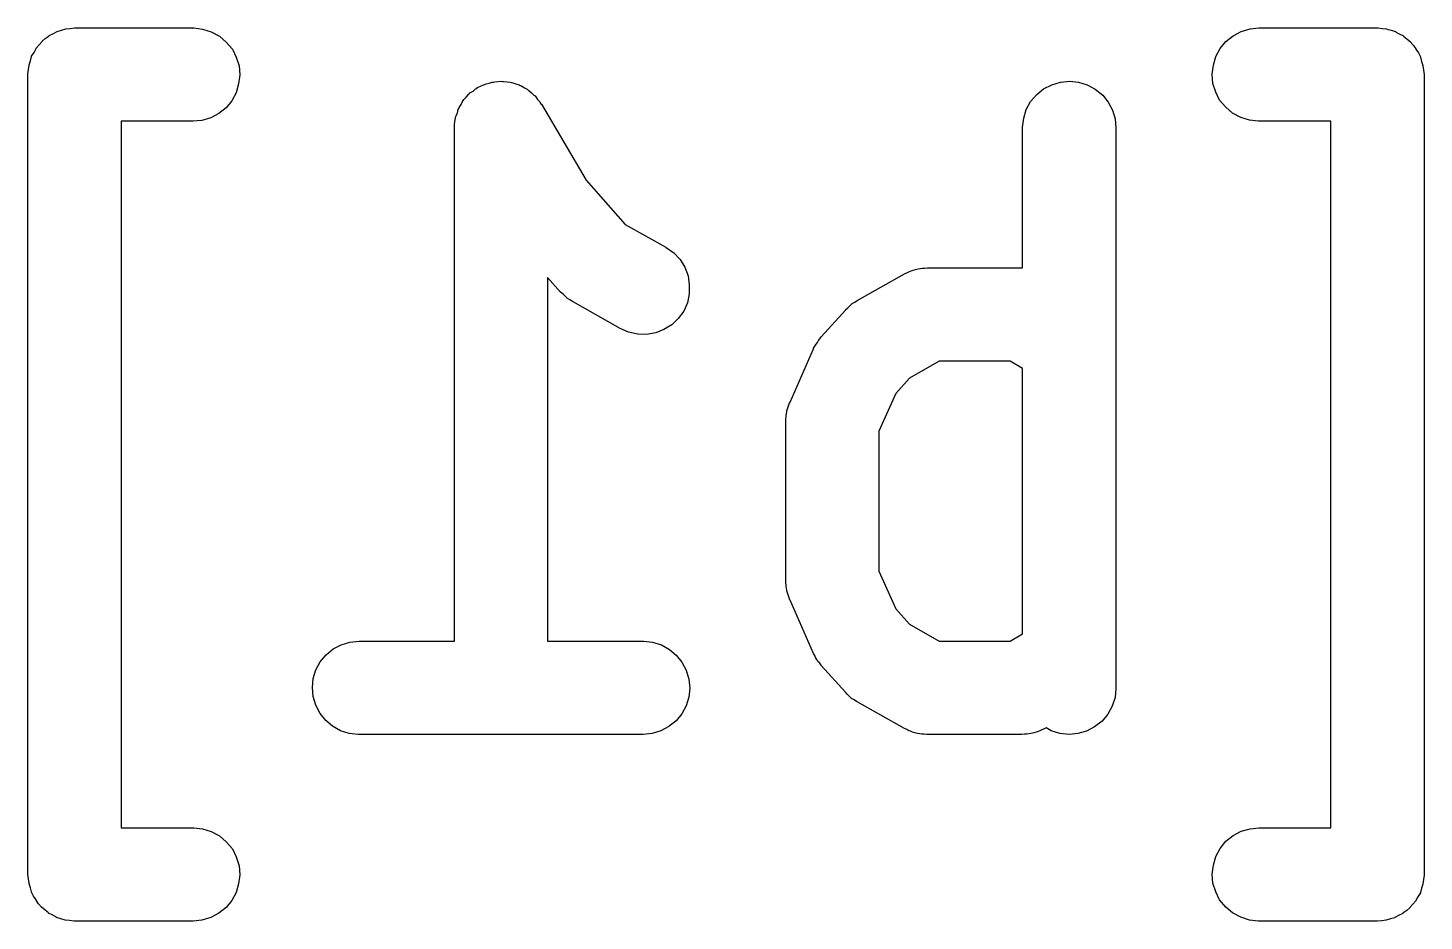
# Model space of a CAD drawing. Extents: x 69 to 230, y -100 to -50.
# Drawn here: x 209.377 to 211.623, y -80.532 to -79.096 of the extents above; entities that cross this region are included whole.
import ezdxf

# ---------------------------------------------------------------- set-up
doc = ezdxf.new("R2010")
doc.units = 0
doc.layers.add('BLACK', color=7, linetype='CONTINUOUS')

msp = doc.modelspace()

# ---------------------------------------------------------------- linework, layer by layer
at = {"layer": 'BLACK', "linetype": 'CONTINUOUS'}
for p, q in [((209.418, -79.1054), (209.424, -79.1021)), ((209.424, -79.1019), (209.431, -79.0999)), ((209.424, -79.102), (209.424, -79.1019)), ((209.424, -79.1021), (209.424, -79.102)), ((209.431, -79.0999), (209.438, -79.0979)), ((209.438, -79.0978), (209.445, -79.0971)), ((209.438, -79.0979), (209.438, -79.0978)), ((209.438, -79.0978), (209.438, -79.0978)), ((209.445, -79.0971), (209.452, -79.0964)), ((209.452, -79.0964), (209.643, -79.0964)), ((209.643, -79.0964), (209.644, -79.0964)), ((209.644, -79.0964), (209.658, -79.0981)), ((209.658, -79.0981), (209.672, -79.1025)), ((209.672, -79.1025), (209.685, -79.1095)), ((211.316, -79.109), (211.329, -79.1021)), ((211.329, -79.1021), (211.343, -79.0979)), ((211.343, -79.0979), (211.357, -79.0964)), ((211.357, -79.0964), (211.548, -79.0964)), ((211.548, -79.0964), (211.548, -79.0964)), ((211.548, -79.0964), (211.548, -79.0964)), ((211.548, -79.0964), (211.549, -79.0964)), ((211.548, -79.0964), (211.548, -79.0964)), ((211.549, -79.0964), (211.556, -79.0972)), ((211.556, -79.0972), (211.563, -79.098)), ((211.563, -79.098), (211.563, -79.098)), ((211.563, -79.098), (211.563, -79.0981)), ((211.563, -79.0981), (211.57, -79.1002)), ((211.57, -79.1002), (211.577, -79.1023)), ((211.577, -79.1023), (211.577, -79.1024)), ((211.577, -79.1024), (211.577, -79.1025)), ((211.577, -79.1025), (211.583, -79.1059)), ((209.39, -79.1291), (209.395, -79.1236)), ((209.395, -79.1236), (209.4, -79.1182)), ((209.4, -79.1178), (209.405, -79.1135)), ((209.4, -79.118), (209.4, -79.1178)), ((209.4, -79.1182), (209.4, -79.118)), ((209.405, -79.1135), (209.411, -79.109)), ((209.411, -79.1087), (209.418, -79.1054)), ((209.411, -79.1088), (209.411, -79.1087)), ((209.411, -79.109), (209.411, -79.1088)), ((209.685, -79.1095), (209.696, -79.119)), ((209.696, -79.119), (209.706, -79.1304)), ((211.295, -79.1295), (211.304, -79.1182)), ((211.304, -79.1182), (211.316, -79.109)), ((211.583, -79.1059), (211.59, -79.1093)), ((211.59, -79.1093), (211.59, -79.1094)), ((211.59, -79.1094), (211.59, -79.1095)), ((211.59, -79.1095), (211.595, -79.1141)), ((211.595, -79.1141), (211.601, -79.1186)), ((211.601, -79.1186), (211.601, -79.1188)), ((211.601, -79.1188), (211.601, -79.119)), ((211.601, -79.119), (211.606, -79.1244)), ((211.606, -79.1244), (211.61, -79.1299)), ((209.381, -79.1491), (209.383, -79.1424)), ((209.383, -79.1419), (209.387, -79.1357)), ((209.383, -79.1421), (209.383, -79.1419)), ((209.383, -79.1424), (209.383, -79.1421)), ((209.387, -79.1357), (209.39, -79.1295)), ((209.39, -79.1293), (209.39, -79.1291)), ((209.39, -79.1295), (209.39, -79.1293)), ((209.706, -79.1304), (209.712, -79.1433)), ((209.712, -79.1433), (209.717, -79.1574)), ((211.284, -79.1563), (211.288, -79.1424)), ((211.288, -79.1424), (211.295, -79.1295)), ((211.61, -79.1299), (211.61, -79.1302)), ((211.61, -79.1302), (211.61, -79.1304)), ((211.61, -79.1304), (211.614, -79.1366)), ((211.614, -79.1366), (211.617, -79.1428)), ((211.617, -79.1428), (211.617, -79.1431)), ((211.617, -79.1431), (211.617, -79.1433)), ((211.617, -79.1433), (211.619, -79.1501)), ((209.377, -79.1704), (209.378, -79.1633)), ((209.377, -79.1709), (209.377, -79.1704)), ((209.377, -79.1714), (209.377, -79.1709)), ((209.377, -79.1709), (209.377, -79.1709)), ((209.377, -79.1709), (209.377, -79.1709)), ((209.377, -80.4571), (209.377, -79.1714)), ((209.378, -79.1633), (209.379, -79.1563)), ((209.379, -79.1558), (209.381, -79.1491)), ((209.379, -79.1561), (209.379, -79.1558)), ((209.379, -79.1563), (209.379, -79.1561)), ((209.717, -79.1574), (209.718, -79.172)), ((211.282, -79.1709), (211.284, -79.1563)), ((211.283, -79.1855), (211.282, -79.1709)), ((211.619, -79.1501), (211.621, -79.1569)), ((211.621, -79.1569), (211.621, -79.1571)), ((211.621, -79.1571), (211.621, -79.1574)), ((211.621, -79.1574), (211.622, -79.1644)), ((211.622, -79.1644), (211.623, -79.1714)), ((211.623, -79.1714), (211.623, -80.4571)), ((209.716, -79.1865), (209.712, -79.2005)), ((209.718, -79.172), (209.716, -79.1865)), ((210.097, -79.1944), (210.099, -79.1935)), ((210.099, -79.1935), (210.1, -79.1924)), ((210.1, -79.1924), (210.105, -79.1901)), ((210.105, -79.1901), (210.11, -79.1876)), ((210.11, -79.1876), (210.112, -79.1871)), ((210.112, -79.1871), (210.114, -79.1863)), ((210.114, -79.1863), (210.119, -79.185)), ((210.119, -79.185), (210.124, -79.1835)), ((210.124, -79.1835), (210.126, -79.1833)), ((210.126, -79.1833), (210.128, -79.1828)), ((210.128, -79.1828), (210.133, -79.1826)), ((210.133, -79.1826), (210.139, -79.1821)), ((210.139, -79.1821), (210.141, -79.1823)), ((210.141, -79.1823), (210.142, -79.1823)), ((210.142, -79.1823), (210.148, -79.1831)), ((210.148, -79.1831), (210.153, -79.1837)), ((210.153, -79.1837), (210.155, -79.1842)), ((210.155, -79.1842), (210.157, -79.1845)), ((210.157, -79.1845), (210.162, -79.1864)), ((210.162, -79.1864), (210.167, -79.188)), ((210.167, -79.188), (210.169, -79.1889)), ((210.169, -79.1889), (210.171, -79.1896)), ((210.171, -79.1896), (210.175, -79.1924)), ((210.175, -79.1924), (210.18, -79.195)), ((211.011, -79.1944), (211.024, -79.1876)), ((211.024, -79.1876), (211.038, -79.1835)), ((211.038, -79.1835), (211.053, -79.1821)), ((211.053, -79.1821), (211.067, -79.1837)), ((211.067, -79.1837), (211.081, -79.188)), ((211.081, -79.188), (211.094, -79.195)), ((211.288, -79.1995), (211.283, -79.1855)), ((209.705, -79.2134), (209.696, -79.2246)), ((209.712, -79.2005), (209.705, -79.2134)), ((210.074, -79.2195), (210.076, -79.2148)), ((210.076, -79.2148), (210.077, -79.2133)), ((210.077, -79.2133), (210.078, -79.2116)), ((210.078, -79.2116), (210.082, -79.2077)), ((210.082, -79.2077), (210.086, -79.2036)), ((210.086, -79.2036), (210.087, -79.2023)), ((210.087, -79.2023), (210.088, -79.2009)), ((210.088, -79.2009), (210.093, -79.1978)), ((210.093, -79.1978), (210.097, -79.1944)), ((210.18, -79.195), (210.182, -79.1962)), ((210.182, -79.1962), (210.183, -79.1972)), ((210.183, -79.1972), (210.187, -79.2009)), ((210.187, -79.2009), (210.191, -79.2043)), ((210.191, -79.2043), (210.193, -79.2058)), ((210.193, -79.2058), (210.194, -79.2071)), ((210.194, -79.2071), (210.197, -79.2115)), ((210.197, -79.2115), (210.201, -79.2156)), ((210.201, -79.2156), (210.201, -79.2173)), ((210.983, -79.2276), (210.99, -79.2148)), ((210.99, -79.2148), (211, -79.2036)), ((211, -79.2036), (211.011, -79.1944)), ((211.094, -79.195), (211.106, -79.2043)), ((211.106, -79.2043), (211.115, -79.2156)), ((211.115, -79.2156), (211.122, -79.2286)), ((211.294, -79.2125), (211.288, -79.1995)), ((211.304, -79.2239), (211.294, -79.2125)), ((209.684, -79.2339), (209.671, -79.2408)), ((209.696, -79.2246), (209.684, -79.2339)), ((210.065, -79.2397), (210.066, -79.2378)), ((210.066, -79.2378), (210.068, -79.2327)), ((210.068, -79.2327), (210.069, -79.2276)), ((210.069, -79.2276), (210.07, -79.2259)), ((210.07, -79.2259), (210.071, -79.2241)), ((210.071, -79.2241), (210.074, -79.2195)), ((210.201, -79.2173), (210.203, -79.2189)), ((210.203, -79.2189), (210.275, -79.3413)), ((210.979, -79.2415), (210.983, -79.2276)), ((211.122, -79.2286), (211.126, -79.2426)), ((211.315, -79.2333), (211.304, -79.2239)), ((211.328, -79.2404), (211.315, -79.2333)), ((209.643, -79.2464), (209.527, -79.2464)), ((209.527, -79.2464), (209.527, -80.3821)), ((209.657, -79.245), (209.643, -79.2464)), ((209.671, -79.2408), (209.657, -79.245)), ((210.063, -79.2522), (210.064, -79.2469)), ((210.063, -79.2542), (210.063, -79.2522)), ((210.063, -79.2561), (210.063, -79.2542)), ((210.063, -79.2571), (210.063, -79.2561)), ((210.063, -80.0821), (210.063, -79.2571)), ((210.064, -79.2469), (210.065, -79.2415)), ((210.065, -79.2415), (210.065, -79.2397)), ((210.977, -79.2561), (210.979, -79.2415)), ((210.977, -79.2571), (210.977, -79.2561)), ((210.977, -79.4822), (210.977, -79.2571)), ((211.126, -79.2426), (211.127, -79.2571)), ((211.127, -79.2571), (211.127, -80.1571)), ((211.342, -79.2448), (211.328, -79.2404)), ((211.356, -79.2464), (211.342, -79.2448)), ((211.357, -79.2464), (211.356, -79.2464)), ((211.473, -79.2464), (211.357, -79.2464)), ((211.473, -80.3821), (211.473, -79.2464)), ((210.275, -79.3413), (210.338, -79.4122)), ((210.338, -79.4122), (210.403, -79.4489)), ((210.403, -79.4489), (210.404, -79.4494)), ((210.404, -79.4494), (210.416, -79.458)), ((210.416, -79.458), (210.426, -79.4687)), ((210.426, -79.4687), (210.434, -79.4811)), ((210.434, -79.4811), (210.439, -79.4948)), ((210.798, -79.4868), (210.801, -79.4856)), ((210.801, -79.4856), (210.805, -79.4847)), ((210.805, -79.4847), (210.809, -79.4836)), ((210.809, -79.4836), (210.813, -79.4832)), ((210.813, -79.4832), (210.816, -79.4826)), ((210.816, -79.4826), (210.82, -79.4825)), ((210.82, -79.4825), (210.824, -79.4821)), ((210.824, -79.4821), (210.976, -79.4821)), ((210.976, -79.4821), (210.977, -79.4821)), ((210.977, -79.4821), (210.977, -79.4822)), ((210.234, -79.5213), (210.213, -79.4973)), ((210.213, -79.4973), (210.213, -80.0821)), ((210.439, -79.4948), (210.441, -79.5093)), ((210.711, -79.5346), (210.787, -79.4918)), ((210.787, -79.4918), (210.788, -79.4913)), ((210.788, -79.4913), (210.792, -79.4897)), ((210.792, -79.4897), (210.795, -79.4878)), ((210.795, -79.4878), (210.798, -79.4868)), ((210.238, -79.5244), (210.234, -79.5213)), ((210.241, -79.5277), (210.238, -79.5244)), ((210.243, -79.5293), (210.241, -79.5277)), ((210.245, -79.5312), (210.243, -79.5293)), ((210.441, -79.5239), (210.438, -79.5382)), ((210.441, -79.5093), (210.441, -79.5239)), ((210.249, -79.5336), (210.245, -79.5312)), ((210.253, -79.5363), (210.249, -79.5336)), ((210.254, -79.5368), (210.253, -79.5363)), ((210.33, -79.5797), (210.254, -79.5368)), ((210.432, -79.5515), (210.423, -79.5634)), ((210.438, -79.5382), (210.432, -79.5515)), ((210.653, -79.593), (210.692, -79.5502)), ((210.692, -79.5494), (210.696, -79.5463)), ((210.692, -79.5502), (210.692, -79.5494)), ((210.696, -79.5463), (210.699, -79.543)), ((210.699, -79.543), (210.701, -79.5414)), ((210.701, -79.5414), (210.703, -79.5396)), ((210.703, -79.5396), (210.707, -79.5373)), ((210.707, -79.5373), (210.711, -79.5346)), ((210.413, -79.5735), (210.4, -79.5813)), ((210.423, -79.5634), (210.413, -79.5735)), ((210.343, -79.5855), (210.33, -79.5797)), ((210.358, -79.5887), (210.343, -79.5855)), ((210.372, -79.5891), (210.358, -79.5887)), ((210.387, -79.5866), (210.372, -79.5891)), ((210.4, -79.5813), (210.387, -79.5866)), ((210.649, -79.5988), (210.651, -79.596)), ((210.651, -79.596), (210.653, -79.593)), ((210.603, -79.6981), (210.641, -79.6124)), ((210.641, -79.6114), (210.643, -79.6082)), ((210.641, -79.6124), (210.641, -79.6114)), ((210.643, -79.6082), (210.645, -79.6049)), ((210.645, -79.6049), (210.647, -79.6019)), ((210.647, -79.6019), (210.649, -79.5988)), ((210.843, -79.6321), (210.795, -79.6592)), ((210.957, -79.6321), (210.843, -79.6321)), ((210.977, -79.6439), (210.957, -79.6321)), ((210.795, -79.6592), (210.773, -79.684)), ((210.977, -80.0704), (210.977, -79.6439)), ((210.773, -79.684), (210.746, -79.7445)), ((210.598, -79.712), (210.6, -79.7055)), ((210.6, -79.7055), (210.602, -79.699)), ((210.602, -79.699), (210.603, -79.6986)), ((210.603, -79.6986), (210.603, -79.6981)), ((210.596, -79.7265), (210.597, -79.7197)), ((210.596, -79.727), (210.596, -79.7265)), ((210.596, -79.7275), (210.596, -79.727)), ((210.596, -79.7286), (210.596, -79.7275)), ((210.596, -79.9857), (210.596, -79.7286)), ((210.597, -79.7197), (210.598, -79.713)), ((210.598, -79.7125), (210.598, -79.712)), ((210.598, -79.713), (210.598, -79.7125)), ((210.746, -79.7445), (210.746, -79.9698)), ((210.746, -79.9698), (210.773, -80.0303)), ((210.596, -79.9862), (210.596, -79.9857)), ((210.596, -79.9867), (210.596, -79.9862)), ((210.597, -79.9935), (210.596, -79.9867)), ((210.598, -80.0003), (210.597, -79.9935)), ((210.598, -80.0008), (210.598, -80.0003)), ((210.598, -80.0013), (210.598, -80.0008)), ((210.6, -80.0078), (210.598, -80.0013)), ((210.602, -80.0143), (210.6, -80.0078)), ((210.602, -80.0147), (210.602, -80.0143)), ((210.602, -80.0152), (210.602, -80.0147)), ((210.603, -80.0162), (210.602, -80.0152)), ((210.641, -80.1019), (210.603, -80.0162)), ((210.773, -80.0303), (210.795, -80.0551)), ((210.795, -80.0551), (210.843, -80.0821)), ((209.868, -80.0947), (209.881, -80.0878)), ((209.881, -80.0878), (209.895, -80.0836)), ((209.895, -80.0836), (209.91, -80.0821)), ((209.91, -80.0821), (210.063, -80.0821)), ((210.213, -80.0821), (210.367, -80.0821)), ((210.367, -80.0821), (210.368, -80.0821)), ((210.368, -80.0821), (210.382, -80.0838)), ((210.382, -80.0838), (210.396, -80.0882)), ((210.396, -80.0882), (210.409, -80.0953)), ((210.843, -80.0821), (210.957, -80.0821)), ((210.957, -80.0821), (210.977, -80.0704)), ((209.847, -80.1152), (209.857, -80.1039)), ((209.857, -80.1039), (209.868, -80.0947)), ((210.409, -80.0953), (210.42, -80.1047)), ((210.42, -80.1047), (210.429, -80.1161)), ((210.643, -80.1051), (210.641, -80.1019)), ((210.644, -80.1085), (210.643, -80.1051)), ((210.646, -80.1115), (210.644, -80.1085)), ((210.648, -80.1146), (210.646, -80.1115)), ((210.651, -80.1174), (210.648, -80.1146)), ((209.836, -80.1421), (209.84, -80.1281)), ((209.84, -80.1281), (209.847, -80.1152)), ((210.429, -80.1161), (210.436, -80.129)), ((210.436, -80.129), (210.44, -80.1431)), ((210.653, -80.1205), (210.651, -80.1174)), ((210.653, -80.1213), (210.653, -80.1205)), ((210.692, -80.1641), (210.653, -80.1213)), ((209.835, -80.1566), (209.836, -80.1421)), ((209.836, -80.1712), (209.835, -80.1566)), ((210.44, -80.1431), (210.442, -80.1577)), ((210.442, -80.1577), (210.44, -80.1722)), ((211.127, -80.1582), (211.126, -80.1727)), ((211.127, -80.1571), (211.127, -80.1582)), ((209.84, -80.1852), (209.836, -80.1712)), ((210.44, -80.1722), (210.436, -80.1862)), ((210.695, -80.1672), (210.692, -80.1641)), ((210.698, -80.1706), (210.695, -80.1672)), ((210.7, -80.1722), (210.698, -80.1706)), ((210.702, -80.1741), (210.7, -80.1722)), ((210.706, -80.1765), (210.702, -80.1741)), ((210.71, -80.1791), (210.706, -80.1765)), ((210.711, -80.1797), (210.71, -80.1791)), ((210.787, -80.2225), (210.711, -80.1797)), ((211.126, -80.1727), (211.121, -80.1867)), ((209.847, -80.1982), (209.84, -80.1852)), ((209.856, -80.2096), (209.847, -80.1982)), ((210.429, -80.1991), (210.42, -80.2104)), ((210.436, -80.1862), (210.429, -80.1991)), ((211.114, -80.1995), (211.105, -80.2107)), ((211.121, -80.1867), (211.114, -80.1995)), ((209.867, -80.219), (209.856, -80.2096)), ((209.88, -80.2261), (209.867, -80.219)), ((209.894, -80.2305), (209.88, -80.2261)), ((210.395, -80.2265), (210.381, -80.2307)), ((210.408, -80.2196), (210.395, -80.2265)), ((210.42, -80.2104), (210.408, -80.2196)), ((210.791, -80.2241), (210.787, -80.2225)), ((210.794, -80.2261), (210.791, -80.2241)), ((210.797, -80.2271), (210.794, -80.2261)), ((210.8, -80.2284), (210.797, -80.2271)), ((211.005, -80.2265), (211.002, -80.2274)), ((211.008, -80.2246), (211.005, -80.2265)), ((211.012, -80.223), (211.008, -80.2246)), ((211.013, -80.2225), (211.012, -80.223)), ((211.015, -80.2216), (211.013, -80.2225)), ((211.023, -80.2263), (211.015, -80.2216)), ((211.037, -80.2306), (211.023, -80.2263)), ((211.08, -80.2267), (211.066, -80.2308)), ((211.093, -80.2199), (211.08, -80.2267)), ((211.105, -80.2107), (211.093, -80.2199)), ((209.908, -80.2321), (209.894, -80.2305)), ((209.91, -80.2321), (209.908, -80.2321)), ((210.367, -80.2321), (209.91, -80.2321)), ((210.381, -80.2307), (210.367, -80.2321)), ((210.804, -80.2293), (210.8, -80.2284)), ((210.808, -80.2305), (210.804, -80.2293)), ((210.812, -80.2309), (210.808, -80.2305)), ((210.815, -80.2316), (210.812, -80.2309)), ((210.819, -80.2317), (210.815, -80.2316)), ((210.823, -80.2321), (210.819, -80.2317)), ((210.824, -80.2321), (210.823, -80.2321)), ((210.976, -80.2321), (210.824, -80.2321)), ((210.98, -80.2317), (210.976, -80.2321)), ((210.984, -80.2317), (210.98, -80.2317)), ((210.987, -80.231), (210.984, -80.2317)), ((210.991, -80.2307), (210.987, -80.231)), ((210.995, -80.2295), (210.991, -80.2307)), ((210.999, -80.2287), (210.995, -80.2295)), ((211.002, -80.2274), (210.999, -80.2287)), ((211.052, -80.2321), (211.037, -80.2306)), ((211.066, -80.2308), (211.052, -80.2321)), ((209.527, -80.3821), (209.643, -80.3821)), ((209.643, -80.3821), (209.644, -80.3821)), ((209.644, -80.3821), (209.658, -80.3838)), ((209.658, -80.3838), (209.672, -80.3882)), ((211.329, -80.3878), (211.343, -80.3836)), ((211.343, -80.3836), (211.357, -80.3821)), ((211.357, -80.3821), (211.473, -80.3821)), ((209.672, -80.3882), (209.685, -80.3953)), ((209.685, -80.3953), (209.696, -80.4047)), ((209.696, -80.4047), (209.706, -80.4161)), ((211.295, -80.4152), (211.304, -80.4039)), ((211.304, -80.4039), (211.316, -80.3947)), ((211.316, -80.3947), (211.329, -80.3878)), ((209.706, -80.4161), (209.712, -80.429)), ((209.712, -80.429), (209.717, -80.4431)), ((211.284, -80.4421), (211.288, -80.4281)), ((211.288, -80.4281), (211.295, -80.4152)), ((209.717, -80.4431), (209.718, -80.4577)), ((211.282, -80.4566), (211.284, -80.4421)), ((209.378, -80.4642), (209.377, -80.4571)), ((209.379, -80.4712), (209.378, -80.4642)), ((209.379, -80.4714), (209.379, -80.4712)), ((209.379, -80.4717), (209.379, -80.4714)), ((209.381, -80.4785), (209.379, -80.4717)), ((209.716, -80.4722), (209.712, -80.4862)), ((209.718, -80.4577), (209.716, -80.4722)), ((211.283, -80.4712), (211.282, -80.4566)), ((211.288, -80.4852), (211.283, -80.4712)), ((211.621, -80.4727), (211.619, -80.4794)), ((211.622, -80.4652), (211.621, -80.4722)), ((211.621, -80.4722), (211.621, -80.4725)), ((211.621, -80.4725), (211.621, -80.4727)), ((211.623, -80.4582), (211.622, -80.4652)), ((211.623, -80.4571), (211.623, -80.4577)), ((211.623, -80.4577), (211.623, -80.4577)), ((211.623, -80.4577), (211.623, -80.4577)), ((211.623, -80.4577), (211.623, -80.4582)), ((209.383, -80.4852), (209.381, -80.4785)), ((209.383, -80.4855), (209.383, -80.4852)), ((209.383, -80.4857), (209.383, -80.4855)), ((209.386, -80.492), (209.383, -80.4857)), ((209.39, -80.4982), (209.386, -80.492)), ((209.712, -80.4862), (209.705, -80.4991)), ((211.294, -80.4982), (211.288, -80.4852)), ((211.613, -80.4929), (211.61, -80.4991)), ((211.617, -80.4867), (211.613, -80.4929)), ((211.619, -80.4794), (211.617, -80.4862)), ((211.617, -80.4862), (211.617, -80.4864)), ((211.617, -80.4864), (211.617, -80.4867)), ((209.39, -80.4984), (209.39, -80.4982)), ((209.39, -80.4986), (209.39, -80.4984)), ((209.394, -80.5042), (209.39, -80.4986)), ((209.399, -80.5096), (209.394, -80.5042)), ((209.399, -80.5098), (209.399, -80.5096)), ((209.399, -80.51), (209.399, -80.5098)), ((209.405, -80.5145), (209.399, -80.51)), ((209.41, -80.519), (209.405, -80.5145)), ((209.41, -80.5192), (209.41, -80.519)), ((209.696, -80.5104), (209.684, -80.5196)), ((209.705, -80.4991), (209.696, -80.5104)), ((211.304, -80.5096), (211.294, -80.4982)), ((211.315, -80.519), (211.304, -80.5096)), ((211.328, -80.5261), (211.315, -80.519)), ((211.595, -80.5151), (211.589, -80.5196)), ((211.6, -80.5107), (211.595, -80.5151)), ((211.605, -80.5049), (211.6, -80.5104)), ((211.6, -80.5104), (211.6, -80.5105)), ((211.6, -80.5105), (211.6, -80.5107)), ((211.61, -80.4995), (211.605, -80.5049)), ((211.61, -80.4991), (211.61, -80.4993)), ((211.61, -80.4993), (211.61, -80.4995)), ((209.41, -80.5193), (209.41, -80.5192)), ((209.417, -80.5227), (209.41, -80.5193)), ((209.423, -80.5261), (209.417, -80.5227)), ((209.423, -80.5262), (209.423, -80.5261)), ((209.423, -80.5263), (209.423, -80.5262)), ((209.43, -80.5284), (209.423, -80.5263)), ((209.437, -80.5305), (209.43, -80.5284)), ((209.437, -80.5306), (209.437, -80.5305)), ((209.437, -80.5305), (209.437, -80.5305)), ((209.444, -80.5313), (209.437, -80.5306)), ((209.451, -80.5321), (209.444, -80.5313)), ((209.452, -80.5321), (209.451, -80.5321)), ((209.643, -80.5321), (209.452, -80.5321)), ((209.452, -80.5321), (209.452, -80.5321)), ((209.452, -80.5321), (209.452, -80.5321)), ((209.452, -80.5321), (209.452, -80.5321)), ((209.657, -80.5307), (209.643, -80.5321)), ((209.671, -80.5265), (209.657, -80.5307)), ((209.684, -80.5196), (209.671, -80.5265)), ((211.342, -80.5305), (211.328, -80.5261)), ((211.356, -80.5321), (211.342, -80.5305)), ((211.357, -80.5321), (211.356, -80.5321)), ((211.548, -80.5321), (211.357, -80.5321)), ((211.555, -80.5315), (211.548, -80.5321)), ((211.562, -80.5308), (211.555, -80.5315)), ((211.569, -80.5287), (211.562, -80.5307)), ((211.562, -80.5307), (211.562, -80.5307)), ((211.562, -80.5307), (211.562, -80.5308)), ((211.576, -80.5267), (211.569, -80.5287)), ((211.582, -80.5232), (211.576, -80.5265)), ((211.576, -80.5265), (211.576, -80.5266)), ((211.576, -80.5266), (211.576, -80.5267)), ((211.589, -80.5199), (211.582, -80.5232)), ((211.589, -80.5196), (211.589, -80.5197)), ((211.589, -80.5197), (211.589, -80.5199))]:
    msp.add_line(p, q, dxfattribs=at)

doc.saveas('drawing.dxf')
